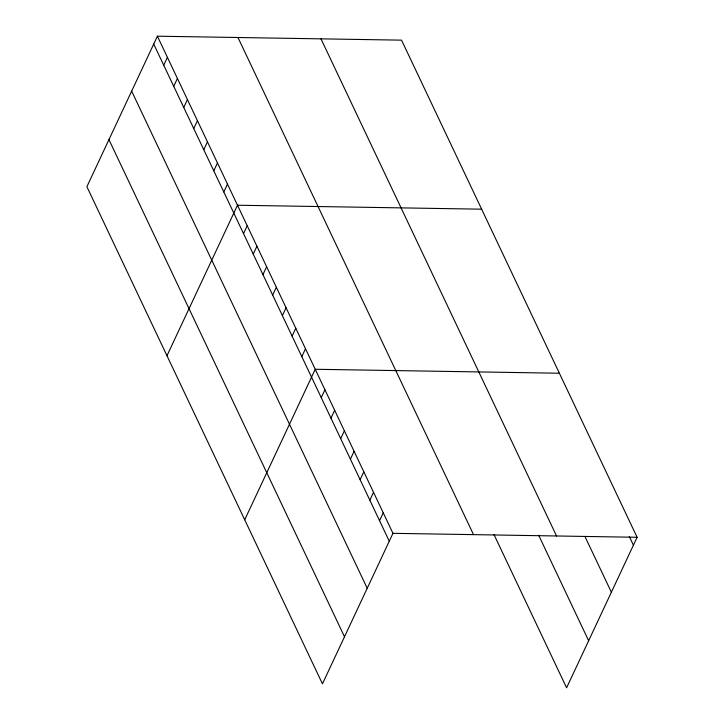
<?xml version="1.0" encoding="UTF-8"?>
<svg xmlns="http://www.w3.org/2000/svg" width="724" height="724" viewBox="0 0 724 724"><rect width="100%" height="100%" fill="white"/><g stroke="black" fill="none" stroke-linecap="round" stroke-linejoin="round"><path stroke-width="1.09" d="M157.398 36.2L86.889 186.711L322.452 683.845L392.96 533.326L157.398 36.2L401.548 40.155L637.111 537.289L566.602 687.8L493.958 534.493M163.724 65.205L167.407 57.332M173.733 86.328L177.425 78.454M183.742 107.46L187.435 99.586M193.751 128.582L197.444 120.709M203.77 149.714L207.453 141.841M213.779 170.837L217.462 162.963M223.788 191.969L227.481 184.095M166.982 355.737L237.49 205.227L481.641 209.182M243.517 233.608L247.21 225.734M253.237 254.106L256.92 246.232M262.948 274.613L266.64 266.74M272.667 295.121L276.36 287.247M282.387 315.628L286.071 307.754M292.098 336.135L295.79 328.262M301.817 356.642L305.51 348.769M244.721 519.787L315.221 369.276L559.371 373.231M321.248 397.657L324.94 389.784M330.968 418.164L334.66 410.291M340.687 438.672L344.371 430.798M350.398 459.179L354.09 451.305M360.118 479.686L363.81 471.813M369.837 500.184L373.521 492.311M379.557 520.692L383.24 512.818M392.96 533.326L637.111 537.289M629.256 536.366L633.419 545.163M584.992 536.565L611.373 592.232M320.976 38.852L556.539 535.977M538.683 535.262L588.648 640.731M237.97 37.503L473.523 534.638M153.714 44.074L389.268 541.199M131.659 91.143L367.222 588.277M108.944 139.642L344.497 636.767"/></g></svg>
